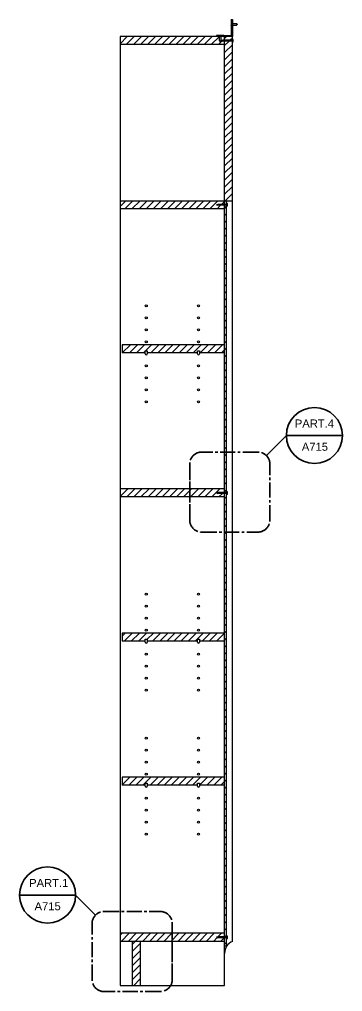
# Model space of a CAD drawing. Header units: inches. Extents: x -463 to 1011, y 264 to 964.
# Drawn here: x 201.1 to 281.7, y 344.5 to 587.4 of the extents above; entities that cross this region are included whole.
import ezdxf
from ezdxf.enums import TextEntityAlignment as Align

# ---------------------------------------------------------------- set-up
doc = ezdxf.new("R2010")
doc.units = ezdxf.units.IN
doc.header["$MEASUREMENT"] = 0
doc.linetypes.add('CENTER2', pattern=[1.125, 0.75, -0.125, 0.125, -0.125])
doc.layers.add('A-LINE-GRPH', color=7, linetype='Continuous', lineweight=13)
doc.layers.add('A-SECT A-MCUT', color=7, linetype='Continuous', lineweight=35)
doc.styles.add('ARIAL', font='Arial.ttf')

# ---------------------------------------------------------------- blocks, each defined once
blk = doc.blocks.new('SECT PARTICOLARI')
at = {"layer": 'A-SECT A-MCUT'}
for q in [(9.12, 9.36), (28.12, 14.36)]:
    blk.add_line((14.12, 14.36), q, dxfattribs=at)
at = {"layer": 'A-SECT A-MCUT', "linetype": 'CENTER2', "ltscale": 5}
blk.add_lwpolyline([(-10, -6.76, 0.414214), (-7, -9.76), (7, -9.76, 0.414214), (10, -6.76), (10, 7.24, 0.414214), (7, 10.24), (-7, 10.24, 0.414214), (-10, 7.24), (-10, -6.76), (-10, 7.24)], format="xyb", dxfattribs=at)
at = {"layer": 'A-SECT A-MCUT'}
blk.add_circle((21.12, 14.36), 7, dxfattribs=at)
at = {"style": 'ARIAL'}
blk.add_attdef('1', text='', height=2, dxfattribs=at).set_placement((21.12, 18.36), align=Align.TOP_CENTER)
blk.add_attdef('A714', (17.97, 10.55), '', height=2, dxfattribs=at)

msp = doc.modelspace()

# ---------------------------------------------------------------- hatches: boundary and pattern name
h = msp.add_hatch()
h.set_pattern_fill('ANSI31', color=256, scale=10)
h.set_pattern_definition([(45, (63.839, 0), (-0.8838835, 0.8838835), [])])
h.paths.add_polyline_path([(252.74, 468.97), (252.24, 468.97), (252.24, 358.17), (252.74, 358.17)])
h.paths.add_polyline_path([(252.24, 542.07), (226.19, 542.07), (226.19, 540.07), (252.24, 540.07), (252.24, 540.97), (250.54, 540.97), (250.24, 541.07), (250.54, 541.17), (252.24, 541.17)])
h.paths.add_polyline_path([(250.92, 582.07), (250.92, 583.07), (226.19, 583.07), (226.19, 581.07), (252.24, 581.07), (252.24, 581.97), (251.79, 581.97), (251.35, 582.12), (251.12, 581.77)])
h.paths.add_polyline_path([(254.19, 583.07), (252.24, 583.07), (252.24, 582.17), (254.19, 582.17), (254.19, 582.37)])
h.paths.add_polyline_path([(254.19, 581.97), (252.24, 581.97), (252.24, 542.07), (254.19, 542.07)])
h.paths.add_polyline_path([(252.74, 540.97), (252.24, 540.97), (252.24, 540.07), (252.24, 469.17), (252.74, 469.17)])
h.paths.add_polyline_path([(252.74, 542.07), (252.24, 542.07), (252.24, 541.17), (252.74, 541.17)])
h.paths.add_polyline_path([(252.24, 506.07), (226.69, 506.07), (226.69, 504.07), (232.46, 504.07), (232.46, 504.57), (232.96, 504.57), (232.96, 504.07), (245.48, 504.07), (245.48, 504.57), (245.98, 504.57), (245.98, 504.07), (252.24, 504.07)])
h.paths.add_polyline_path([(252.24, 470.07), (226.19, 470.07), (226.19, 468.07), (252.24, 468.07), (252.24, 468.97), (250.54, 468.97), (250.24, 469.07), (250.54, 469.17), (252.24, 469.17)])
h.paths.add_polyline_path([(252.24, 434.07), (226.69, 434.07), (226.69, 432.07), (232.46, 432.07), (232.46, 432.57), (232.96, 432.57), (232.96, 432.07), (245.48, 432.07), (245.48, 432.57), (245.98, 432.57), (245.98, 432.07), (252.24, 432.07)])
h.paths.add_polyline_path([(252.24, 398.07), (226.69, 398.07), (226.69, 396.07), (232.46, 396.07), (232.46, 396.57), (232.96, 396.57), (232.96, 396.07), (245.48, 396.07), (245.48, 396.57), (245.98, 396.57), (245.98, 396.07), (252.24, 396.07)])
h.paths.add_polyline_path([(252.24, 359.07), (226.19, 359.07), (226.19, 357.07), (252.24, 357.07), (252.24, 357.97), (250.54, 357.97), (250.24, 358.07), (250.54, 358.17), (252.24, 358.17)])
h.paths.add_polyline_path([(231.19, 357.07), (229.19, 357.07), (229.19, 346.07), (231.19, 346.07)])
h.paths.add_polyline_path([(252.74, 357.97), (252.24, 357.97), (252.24, 355.87), (252.74, 355.87)])

# ---------------------------------------------------------------- linework, layer by layer
for p, q in [((253.89, 587.37), (253.89, 583.37)), ((253.89, 587.37), (254.19, 587.37)), ((253.89, 586.64), (254.19, 586.64)), ((253.89, 586.39), (253.99, 586.14)), ((253.89, 585.89), (253.99, 586.14)), ((253.89, 585.64), (254.19, 585.64)), ((254.19, 586.34), (254.04, 586.64)), ((254.19, 585.94), (254.04, 585.64)), ((254.19, 587.37), (254.19, 583.07)), ((254.19, 586.34), (255.19, 586.34)), ((254.19, 585.94), (255.19, 585.94)), ((255.19, 586.34), (255.49, 586.14)), ((255.49, 586.14), (255.19, 585.94)), ((254.19, 583.07), (226.19, 583.07)), ((226.19, 583.07), (226.19, 540.07)), ((250.19, 583.37), (253.89, 583.37)), ((250.19, 583.37), (250.19, 583.07)), ((252.04, 583.37), (250.19, 583.37)), ((250.62, 583.37), (250.62, 583.07)), ((250.92, 583.07), (250.62, 583.22)), ((250.87, 583.37), (251.12, 583.27)), ((250.92, 583.07), (250.92, 582.07)), ((251.37, 583.37), (251.12, 583.27)), ((251.32, 583.07), (251.62, 583.22)), ((251.32, 583.07), (251.32, 582.07)), ((251.62, 583.37), (251.62, 583.07)), ((252.24, 542.07), (252.24, 583.07)), ((254.19, 357.07), (254.19, 583.07)), ((252.24, 581.07), (226.19, 581.07)), ((250.92, 582.07), (251.12, 581.77)), ((251.12, 581.77), (251.32, 582.07)), ((251.79, 582.17), (251.49, 582.07)), ((251.49, 582.07), (251.79, 581.97)), ((254.19, 582.17), (251.79, 582.17)), ((254.19, 581.97), (251.79, 581.97)), ((254.39, 582.37), (254.19, 582.37)), ((254.19, 582.37), (254.19, 582.17)), ((254.19, 581.77), (254.39, 581.77)), ((254.39, 581.77), (254.39, 582.37)), ((226.19, 542.07), (254.19, 542.07)), ((252.24, 541.17), (252.24, 542.07)), ((252.74, 355.87), (252.74, 542.07)), ((252.24, 540.07), (226.19, 540.07)), ((226.19, 540.07), (226.19, 346.07)), ((250.54, 541.17), (250.24, 541.07)), ((250.24, 541.07), (250.54, 540.97)), ((252.74, 541.17), (250.54, 541.17)), ((252.74, 540.97), (250.54, 540.97)), ((252.24, 469.17), (252.24, 540.97)), ((252.94, 541.37), (252.74, 541.37)), ((252.74, 540.77), (252.94, 540.77)), ((252.94, 540.77), (252.94, 541.37)), ((252.24, 506.07), (226.69, 506.07)), ((226.69, 506.07), (226.69, 504.07)), ((232.46, 504.07), (226.69, 504.07)), ((232.46, 503.82), (232.46, 504.57)), ((232.46, 504.57), (232.96, 504.57)), ((232.96, 504.57), (232.96, 503.82)), ((245.48, 504.07), (232.96, 504.07)), ((245.48, 503.82), (245.48, 504.57)), ((245.48, 504.57), (245.98, 504.57)), ((245.98, 504.57), (245.98, 503.82)), ((252.24, 504.07), (245.98, 504.07)), ((252.24, 470.07), (226.19, 470.07)), ((250.54, 469.17), (250.24, 469.07)), ((250.24, 469.07), (250.54, 468.97)), ((252.74, 469.17), (250.54, 469.17)), ((252.74, 468.97), (250.54, 468.97)), ((252.24, 358.17), (252.24, 468.97)), ((252.94, 469.37), (252.74, 469.37)), ((252.74, 468.77), (252.94, 468.77)), ((252.94, 468.77), (252.94, 469.37)), ((252.24, 468.07), (226.19, 468.07)), ((252.24, 434.07), (226.69, 434.07)), ((226.69, 434.07), (226.69, 432.07)), ((232.46, 431.82), (232.46, 432.57)), ((232.46, 432.57), (232.96, 432.57)), ((232.96, 432.57), (232.96, 431.82)), ((245.48, 431.82), (245.48, 432.57)), ((245.48, 432.57), (245.98, 432.57)), ((245.98, 432.57), (245.98, 431.82)), ((232.46, 432.07), (226.69, 432.07)), ((245.48, 432.07), (232.96, 432.07)), ((252.24, 432.07), (245.98, 432.07)), ((252.24, 398.07), (226.69, 398.07)), ((226.69, 398.07), (226.69, 396.07)), ((232.46, 396.07), (226.69, 396.07)), ((232.46, 395.82), (232.46, 396.57)), ((232.46, 396.57), (232.96, 396.57)), ((232.96, 396.57), (232.96, 395.82)), ((245.48, 396.07), (232.96, 396.07)), ((245.48, 395.82), (245.48, 396.57)), ((245.48, 396.57), (245.98, 396.57)), ((245.98, 396.57), (245.98, 395.82)), ((252.24, 396.07), (245.98, 396.07)), ((252.24, 359.07), (226.19, 359.07)), ((252.24, 357.07), (226.19, 357.07)), ((229.19, 357.07), (229.19, 346.07)), ((231.19, 357.07), (231.19, 346.07)), ((250.54, 358.17), (250.24, 358.07)), ((250.24, 358.07), (250.54, 357.97)), ((252.74, 358.17), (250.54, 358.17)), ((252.74, 357.97), (250.54, 357.97)), ((252.24, 354.07), (252.24, 357.97)), ((252.94, 358.37), (252.74, 358.37)), ((252.74, 357.77), (252.94, 357.77)), ((252.94, 357.77), (252.94, 358.37)), ((252.74, 355.87), (252.24, 355.87)), ((252.24, 346.07), (252.24, 354.07)), ((226.19, 346.07), (252.24, 346.07))]:
    msp.add_line(p, q)
for centre in [(232.71, 515.82), (245.73, 515.82), (232.71, 512.82), (245.73, 512.82), (232.71, 509.82), (245.73, 509.82), (232.71, 506.82), (245.73, 506.82), (232.71, 500.82), (245.73, 500.82), (232.71, 497.82), (245.73, 497.82), (232.71, 494.82), (245.73, 494.82), (232.71, 491.82), (245.73, 491.82), (232.71, 443.82), (245.73, 443.82), (232.71, 440.82), (245.73, 440.82), (232.71, 437.82), (245.73, 437.82), (232.71, 434.82), (245.73, 434.82), (232.71, 428.82), (245.73, 428.82), (232.71, 425.82), (245.73, 425.82), (232.71, 422.82), (245.73, 422.82), (232.71, 419.82), (245.73, 419.82), (232.71, 407.82), (245.73, 407.82), (232.71, 404.82), (245.73, 404.82), (232.71, 401.82), (245.73, 401.82), (232.71, 398.82), (245.73, 398.82), (232.71, 392.82), (245.73, 392.82), (232.71, 389.82), (245.73, 389.82), (232.71, 386.82), (245.73, 386.82), (232.71, 383.82), (245.73, 383.82)]:
    msp.add_circle(centre, 0.25)
for centre, radius, start, end in [((232.71, 503.82), 0.25, 180, 0), ((245.73, 503.82), 0.25, 180, 0), ((232.71, 431.82), 0.25, 180, 0), ((245.73, 431.82), 0.25, 180, 0), ((232.71, 395.82), 0.25, 180, 0), ((245.73, 395.82), 0.25, 180, 0), ((255.41, 354.14), 3.17, 112.5643, 181.364)]:
    msp.add_arc(centre, radius, start, end)

# ---------------------------------------------------------------- block references
at = {"layer": 'A-LINE-GRPH'}
msp.add_blockref('SECT PARTICOLARI', (253.54, 469.07), dxfattribs=at).add_auto_attribs({'1': 'PART.4', 'A714': 'A715'})
at = {"layer": 'A-LINE-GRPH', "transparency": 33554625}
ref = msp.add_blockref('SECT PARTICOLARI', (229.19, 354.28), dxfattribs=dict(at, xscale=-1))
ref.add_attrib('1', 'PART.1', dxfattribs={"layer": '0', "height": 2, "style": 'ARIAL'}).set_placement((208.37, 372.65), align=Align.TOP_CENTER)
ref.add_attrib('A714', 'A715', (204.84, 364.83), dxfattribs={"layer": '0', "height": 2, "style": 'ARIAL'})

doc.saveas('drawing.dxf')
